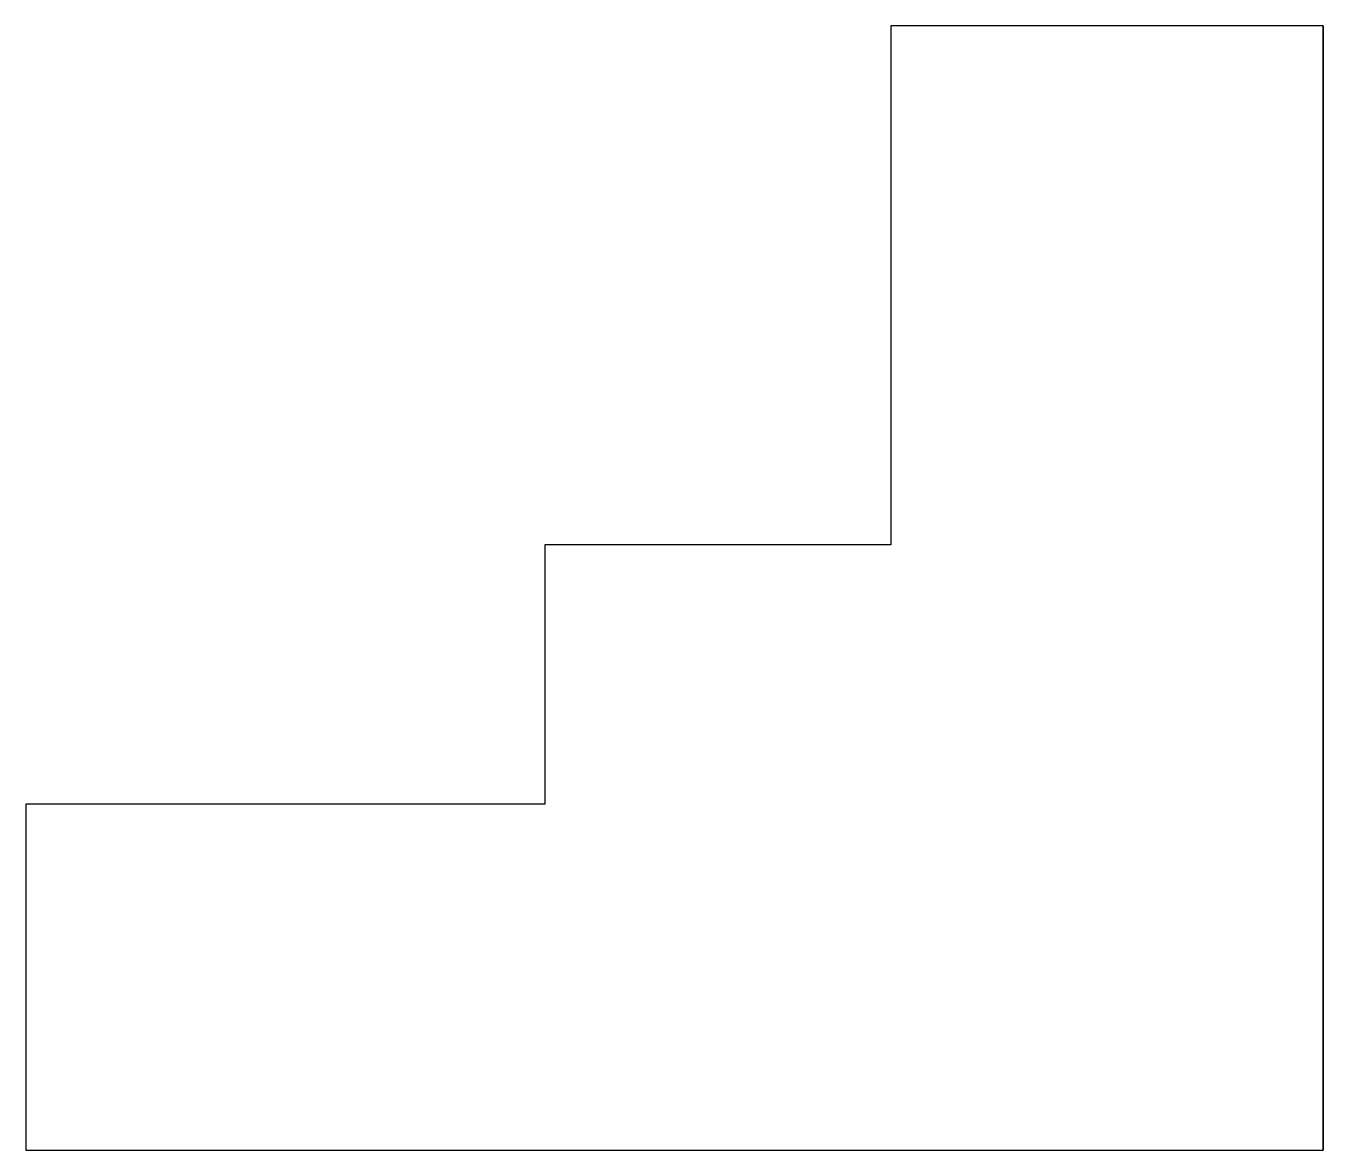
# Model space of a CAD drawing. Header units: inches. Extents: x 5860.6 to 5935.6, y 2113.9 to 2178.9.
import ezdxf

# ---------------------------------------------------------------- set-up
doc = ezdxf.new("R2010")
doc.units = ezdxf.units.IN
doc.header["$MEASUREMENT"] = 0

msp = doc.modelspace()

# ---------------------------------------------------------------- linework, layer by layer
for p, q in [((5935.594, 2178.924), (5910.594, 2178.924)), ((5910.594, 2178.924), (5910.594, 2148.924)), ((5935.594, 2178.924), (5935.594, 2113.924)), ((5935.594, 2113.924), (5935.594, 2178.924)), ((5935.594, 2178.924), (5935.594, 2178.924)), ((5910.594, 2148.924), (5890.594, 2148.924)), ((5890.594, 2148.924), (5890.594, 2133.924)), ((5890.594, 2133.924), (5860.594, 2133.924)), ((5860.594, 2133.924), (5860.594, 2113.924)), ((5860.594, 2113.924), (5935.594, 2113.924)), ((5935.594, 2113.924), (5935.594, 2113.924))]:
    msp.add_line(p, q)

doc.saveas('drawing.dxf')
